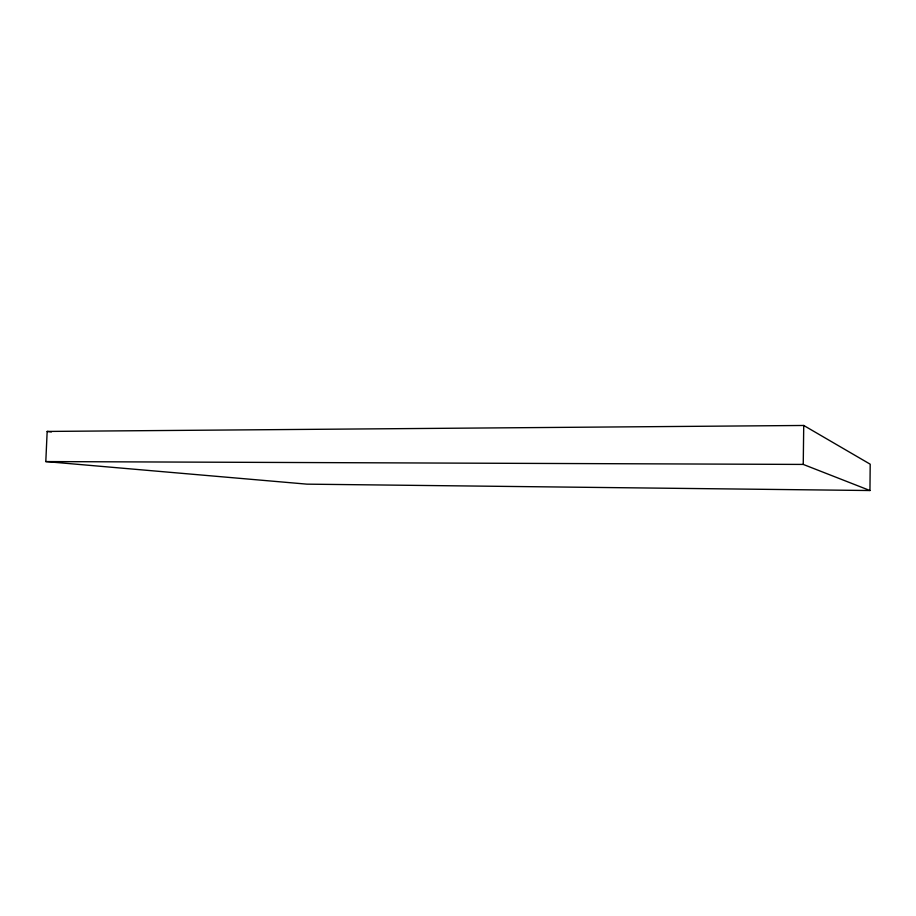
<?xml version="1.0" encoding="UTF-8"?>
<svg xmlns="http://www.w3.org/2000/svg" width="916" height="916" viewBox="0 0 916 916"><rect width="100%" height="100%" fill="white"/><g stroke="black" fill="none" stroke-linecap="round" stroke-linejoin="round"><path stroke-width="1.37" d="M869.948 490.529L870.2 464.194L803.733 425.471L47.163 431.436L45.8 461.572L306.975 484.152L869.948 490.529L803.24 464.423L45.8 461.572M803.24 464.423L803.733 425.471M47.163 431.436L51.41 431.94"/></g></svg>
